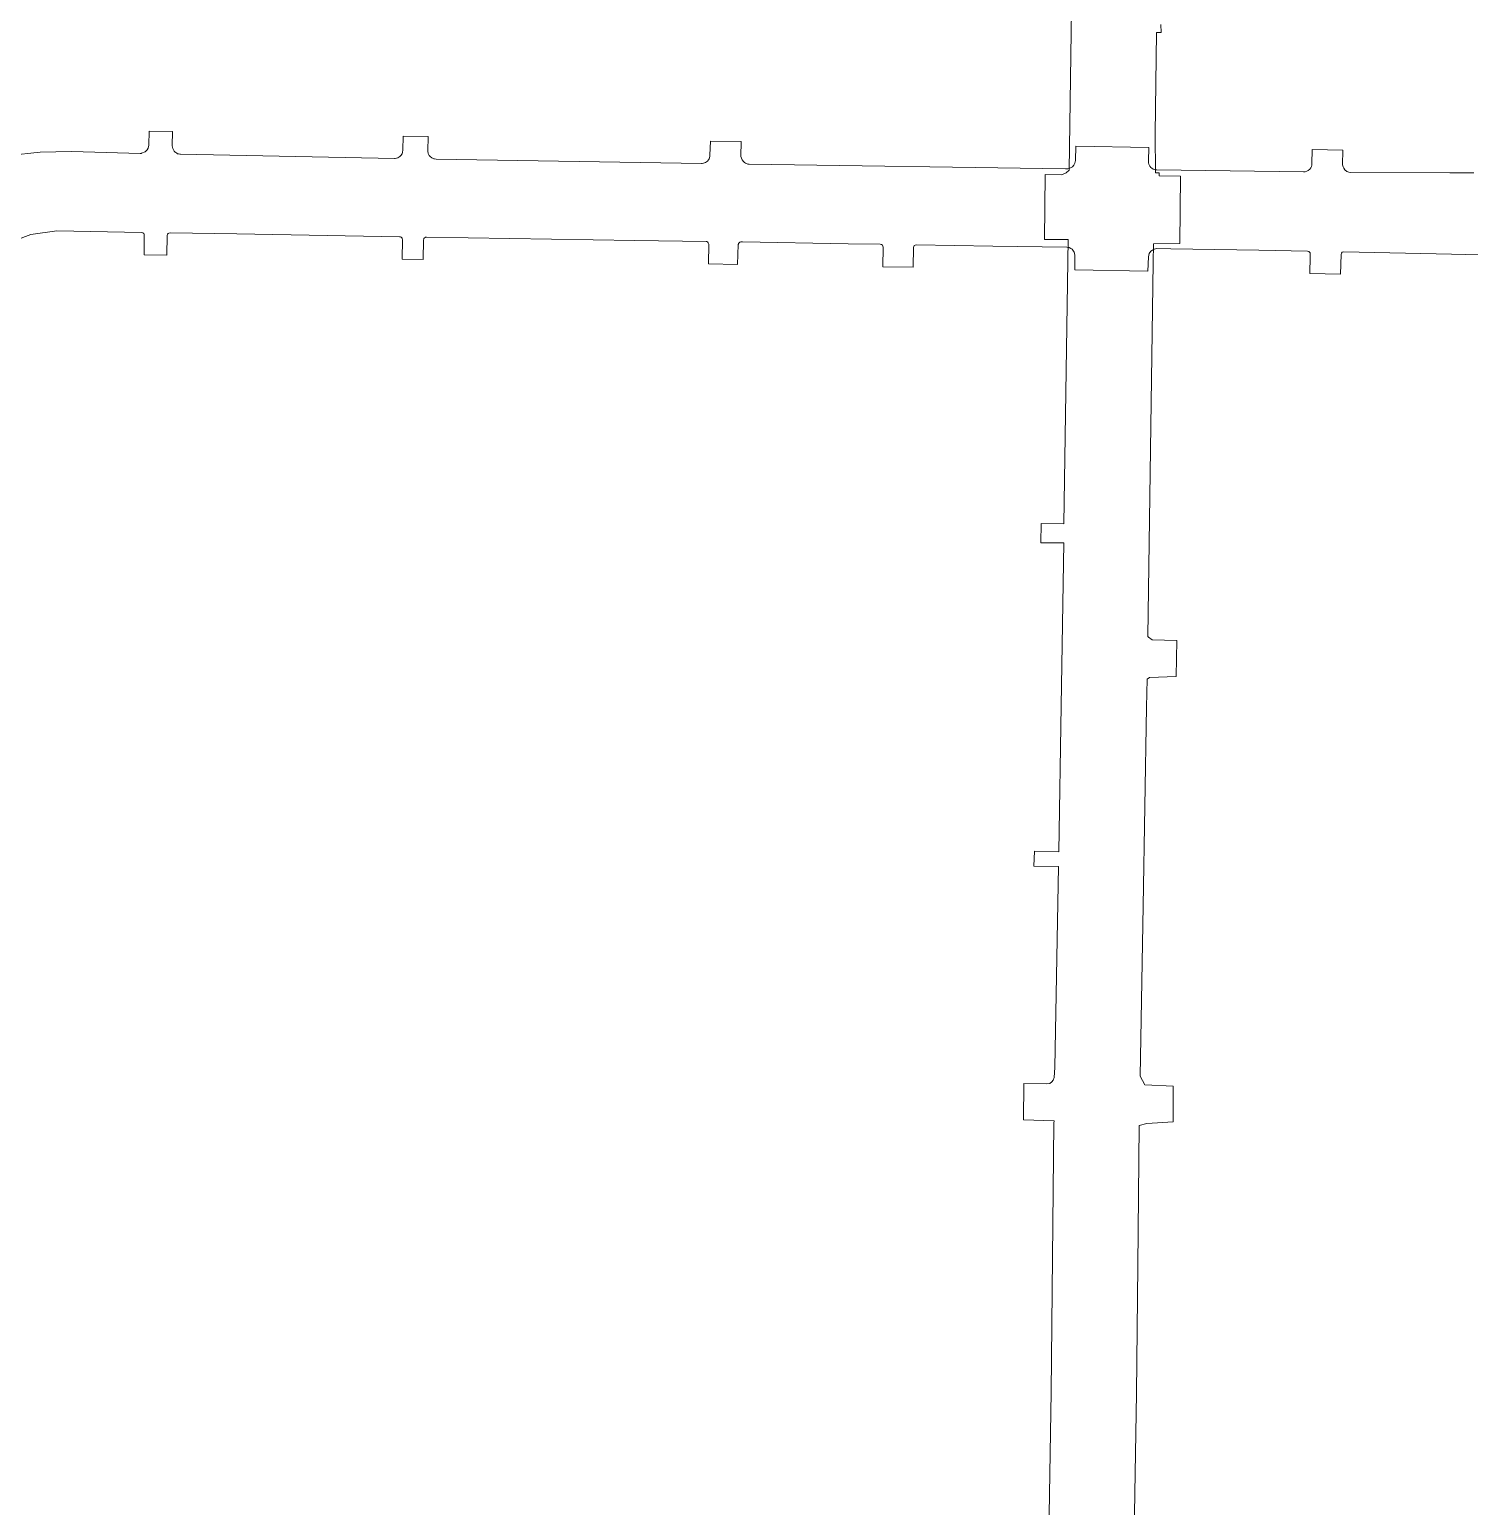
# Model space of a CAD drawing. Header units: inches. Extents: x 704148 to 723432, y 7075344 to 7101810.
# Drawn here: x 716026 to 716539, y 7083368 to 7083894 of the extents above; entities that cross this region are included whole.
import ezdxf

# ---------------------------------------------------------------- set-up
doc = ezdxf.new("R2010")
doc.units = ezdxf.units.IN
doc.header["$MEASUREMENT"] = 0
doc.layers.add('gisdb.gisadmin', color=7, linetype='Continuous', lineweight=9, true_color=0xccf5fc)

msp = doc.modelspace()

# ---------------------------------------------------------------- linework, layer by layer
at = {"layer": 'gisdb.gisadmin'}
for points in [[(716387.1534, 7083241.7359), (716389.9308, 7083408.8115), (716390.9081, 7083504.6199), (716390.9225, 7083505.442), (716380.0021, 7083505.8228), (716380.189, 7083518.7083), (716388.35, 7083518.6), (716389.44, 7083518.76), (716390.19, 7083519.37), (716390.6, 7083519.98), (716390.92, 7083520.91), (716391.2555, 7083524.4163), (716392.5122, 7083596.0386), (716383.7175, 7083596.1904), (716383.9789, 7083601.4833), (716392.6039, 7083601.267), (716393.5167, 7083653.29), (716394.3782, 7083711.33), (716386.2155, 7083711.4043), (716386.3469, 7083718.2773), (716394.4796, 7083718.1569), (716395.9821, 7083819.377), (716387.5605, 7083819.4184), (716387.8272, 7083842.5322), (716393.5839, 7083842.4543), (716395.2845, 7083843.1832), (716396.349, 7083844.0956), (716397.8052, 7083942.1971)], [(716429.02, 7083895.97), (716429.04, 7083893.13), (716427.4806, 7083893.1551), (716426.9432, 7083856.95), (716426.99, 7083856.95), (716427.02, 7083843.18), (716428.4, 7083843.17), (716428.4, 7083842.13), (716435.9437, 7083842.0361), (716435.7608, 7083817.9818), (716426.3638, 7083817.9165), (716426.2655, 7083811.2956), (716424.2872, 7083678.0181), (716424.55, 7083677.76), (716425.84, 7083676.85), (716434.6694, 7083676.5921), (716434.4882, 7083663.729), (716424.95, 7083663.41), (716424.0619, 7083662.8412), (716423.9128, 7083652.7977), (716422.6714, 7083582.0503), (716421.607, 7083521.3899), (716423.26, 7083518.32), (716433.4095, 7083517.8173), (716433.4095, 7083505.0409), (716424.04, 7083504.52), (716421.3008, 7083503.7608), (716420.7907, 7083453.7464), (716420.3282, 7083408.4038), (716418.5461, 7083301.1994)], [(716018.724, 7083849.3917), (716029.7944, 7083850.5581), (716040.9243, 7083850.7553), (716049.2341, 7083850.5398), (716065.4226, 7083850.1201), (716065.8427, 7083850.1111), (716065.9445, 7083850.1521), (716067.1568, 7083850.6178), (716067.9124, 7083851.3352), (716068.2919, 7083852.0203), (716068.4998, 7083853.0655), (716068.5885, 7083858.0301), (716076.8948, 7083857.8894), (716076.842, 7083852.8442), (716077.0122, 7083851.8163), (716077.5237, 7083850.9086), (716077.8896, 7083850.5349), (716078.0955, 7083850.3735), (716078.4809, 7083850.1418), (716078.7864, 7083850.0046), (716079.1266, 7083849.902), (716079.5491, 7083849.8271), (716079.7833, 7083849.8133), (716155.9621, 7083848.3259), (716156.1942, 7083848.3218), (716156.2237, 7083848.3322), (716157.2352, 7083848.5822), (716157.9038, 7083848.99), (716158.2807, 7083849.3525), (716158.7143, 7083850.0046), (716158.9027, 7083850.4924), (716159.0201, 7083851.2667), (716159.0705, 7083856.2478), (716167.9588, 7083856.1114), (716167.8756, 7083850.8589), (716168.0313, 7083850.0913), (716168.3803, 7083849.3903), (716168.7092, 7083848.9837), (716169.3218, 7083848.4958), (716169.5518, 7083848.3708), (716169.7917, 7083848.2663), (716170.0399, 7083848.1831), (716170.2943, 7083848.1219), (716170.8193, 7083848.0669), (716265.3303, 7083846.5203), (716265.5919, 7083846.5274), (716266.1083, 7083846.6098), (716266.8367, 7083846.8976), (716267.4657, 7083847.3641), (716267.8083, 7083847.7592), (716268.0772, 7083848.2077), (716268.3249, 7083848.9507), (716268.3782, 7083849.4367), (716268.5185, 7083854.4919), (716279.5199, 7083854.2963), (716279.4356, 7083849.0553), (716279.8034, 7083847.8099), (716280.2688, 7083847.1799), (716280.6631, 7083846.8365), (716281.0629, 7083846.619), (716281.8536, 7083846.3177), (716282.3856, 7083846.2625), (716394.9596, 7083844.6538), (716395.8736, 7083844.6607), (716396.3247, 7083844.7365), (716396.8186, 7083844.9083), (716397.485, 7083845.3196), (716398.0223, 7083845.8894), (716398.3938, 7083846.5788), (716398.5888, 7083847.5717), (716398.7124, 7083852.6213), (716424.7037, 7083852.2029), (716424.5623, 7083847.2809), (716424.5928, 7083846.7589), (716424.7136, 7083846.2501), (716425.0551, 7083845.5453), (716425.3796, 7083845.1352), (716425.7704, 7083844.7877), (716426.2156, 7083844.5133), (716426.7016, 7083844.3204), (716427.2138, 7083844.2149), (716427.2259, 7083844.1991), (716427.5207, 7083844.195), (716479.7323, 7083843.4935), (716480.383, 7083843.5589), (716481.0039, 7083843.7575), (716481.4602, 7083844.0129), (716482.0447, 7083844.5342), (716482.3503, 7083844.9585), (716482.5777, 7083845.4294), (716482.7198, 7083845.9327), (716482.7719, 7083846.4282), (716482.8812, 7083851.4684), (716493.8312, 7083851.2922), (716493.7351, 7083846.0689), (716493.8888, 7083845.301), (716494.1, 7083844.8226), (716494.5639, 7083844.1916), (716495.1752, 7083843.7021), (716495.8925, 7083843.3876), (716496.6891, 7083843.269), (716531.8837, 7083843.1917), (716540.4095, 7083843.173)], [(716547.4041, 7083813.8337), (716532.5108, 7083814.1863), (716494.2088, 7083815.0931), (716494.132, 7083815.0943), (716494.1216, 7083815.0907), (716493.5623, 7083814.8695), (716493.2933, 7083814.5304), (716493.1931, 7083814.1204), (716493.0016, 7083807.0893), (716482.0841, 7083807.2937), (716482.2014, 7083813.3832), (716482.2187, 7083814.283), (716482.1332, 7083814.7073), (716481.6589, 7083815.2002), (716481.235, 7083815.3021), (716463.8258, 7083815.5825), (716432.4886, 7083816.0873), (716427.5866, 7083816.1663), (716427.065, 7083816.1291), (716426.5578, 7083816.0019), (716425.4514, 7083815.3219), (716424.8401, 7083814.4782), (716424.54, 7083813.2693), (716424.366, 7083808.181), (716398.3032, 7083808.6373), (716398.3845, 7083813.6359), (716398.2203, 7083814.6647), (716398.1241, 7083814.9081), (716397.9145, 7083815.2928), (716397.3504, 7083815.9511), (716396.927, 7083816.258), (716396.3225, 7083816.5314), (716395.4337, 7083816.6843), (716395.4332, 7083816.6843), (716369.1571, 7083817.1076), (716341.8834, 7083817.5469), (716341.4594, 7083817.46), (716341.1717, 7083817.2654), (716340.968, 7083816.9842), (716340.8675, 7083816.5658), (716340.7356, 7083809.5589), (716329.901, 7083809.7389), (716330.014, 7083816.738), (716329.9592, 7083817.0809), (716329.7904, 7083817.3844), (716329.4513, 7083817.6535), (716329.0302, 7083817.754), (716317.5775, 7083817.9384), (716279.9895, 7083818.544), (716279.3797, 7083818.55), (716278.9649, 7083818.4265), (716278.7552, 7083818.2709), (716278.5515, 7083817.9897), (716278.4892, 7083817.8268), (716278.4516, 7083817.5914), (716278.1766, 7083810.5214), (716267.8284, 7083810.732), (716267.9641, 7083817.7168), (716267.9105, 7083818.06), (716267.7945, 7083818.2938), (716267.5537, 7083818.5441), (716267.4811, 7083818.5924), (716267.2419, 7083818.697), (716266.9838, 7083818.7361), (716241.613, 7083819.1114), (716167.3986, 7083820.257), (716167.2247, 7083820.2448), (716167.0556, 7083820.2026), (716166.8963, 7083820.1317), (716166.6264, 7083819.9131), (716166.524, 7083819.7721), (716166.4199, 7083819.5327), (716166.3814, 7083819.2751), (716166.2554, 7083812.2743), (716158.7347, 7083812.4002), (716158.8354, 7083819.4085), (716158.805, 7083819.6678), (716158.7086, 7083819.9103), (716158.6107, 7083820.0545), (716158.5527, 7083820.1197), (716158.4474, 7083820.2126), (716158.3479, 7083820.2816), (716158.191, 7083820.3575), (716158.0435, 7083820.4003), (716157.9294, 7083820.4214), (716157.8528, 7083820.4227), (716099.8573, 7083821.4295), (716076.0846, 7083821.8098), (716075.6606, 7083821.7226), (716075.3731, 7083821.5278), (716075.211, 7083821.3231), (716075.0694, 7083820.8247), (716074.9663, 7083813.8271), (716066.8137, 7083813.9337), (716066.8619, 7083820.9591), (716066.8296, 7083821.2181), (716066.685, 7083821.5339), (716066.4411, 7083821.7811), (716065.8865, 7083821.9628), (716035.7016, 7083822.512), (716026.5459, 7083821.2687), (716015.7719, 7083817.138)]]:
    msp.add_lwpolyline(points, dxfattribs=at)

doc.saveas('drawing.dxf')
